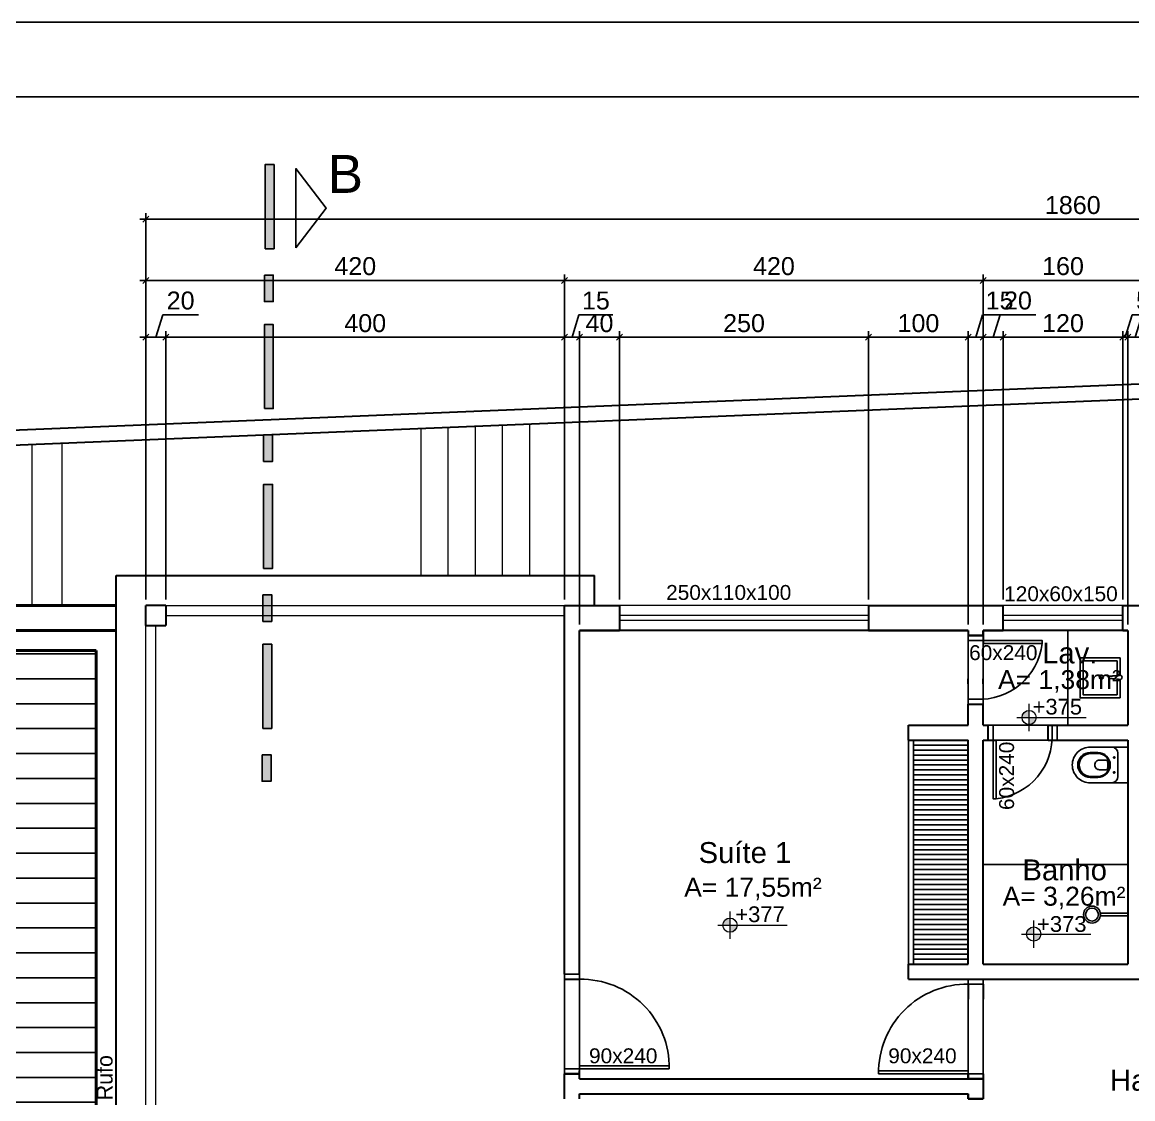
# Model space of a CAD drawing. Extents: x -165 to 197, y 154 to 653.
# Drawn here: x 35.22 to 46.36, y 422.94 to 433.74 of the extents above; entities that cross this region are included whole.
import ezdxf
from ezdxf.enums import TextEntityAlignment as Align

# ---------------------------------------------------------------- set-up
doc = ezdxf.new("R2010")
doc.units = 0
doc.header["$MEASUREMENT"] = 0
doc.header["$PDMODE"] = 3
doc.header["$PDSIZE"] = 0.1
doc.linetypes.add('DASHED', pattern=[15, 12, -3])
doc.layers.get('0').update_dxf_attribs({"linetype": 'CONTINUOUS'})
doc.layers.get('DEFPOINTS').update_dxf_attribs({"linetype": 'CONTINUOUS'})
for name, color, linetype, lineweight in [('AIT-ESQUADRIA 34', 252, 'CONTINUOUS', 15), ('AIT-PAREDE', 4, 'CONTINUOUS', 30), ('COTA de NIVEL', 12, 'CONTINUOUS', 20), ('hachura', 252, 'CONTINUOUS', 25), ('LAY-OUT', 251, 'CONTINUOUS', 25), ('LAYOUT', 251, 'CONTINUOUS', 25), ('LAYOUT FIXO', 251, 'CONTINUOUS', 25), ('PAREDES', 7, 'CONTINUOUS', 40), ('Telhado', 36, 'CONTINUOUS', 25), ('TEXTO-190', 190, 'CONTINUOUS', 20)]:
    doc.layers.add(name, color=color, linetype=linetype, lineweight=lineweight)
for name, color, linetype in [('AIT-PORTAS', 2, 'CONTINUOUS'), ('AIT-PRANCHA', 7, 'CONTINUOUS'), ('COTA', 1, 'CONTINUOUS'), ('LINHA CORTE', 7, 'CONTINUOUS'), ('MARGEM', 4, 'CONTINUOUS'), ('TEXTO', 190, 'CONTINUOUS'), ('TXT-LAYOUT', 192, 'CONTINUOUS')]:
    doc.layers.add(name, color=color, linetype=linetype)
doc.styles.add('ARIAL', font='ARIAL.TTF', dxfattribs={"height": 0.18})
doc.styles.add('cota25', font='ARIAL.TTF', dxfattribs={"height": 0.06})
doc.styles.add('PLANTA', font='stylu.ttf', dxfattribs={"height": 0.22})
doc.dimstyles.new('Copy of ISO-25', dxfattribs={"dimtxt": 0.18, "dimasz": 0.06, "dimexe": 0.06, "dimexo": 0.06, "dimgap": 0.05, "dimtad": 1, "dimdec": 0, "dimlfac": 100, "dimdsep": 46, "dimtxsty": 'ARIAL', "dimblk1": 'OBLIQUE', "dimblk2": 'OBLIQUE', "dimsah": 1, "dimcen": 2.5, "dimdle": 0.06, "dimclrd": 256, "dimclre": 256, "dimclrt": 256, "dimadec": 0, "dimazin": 0, "dimtfac": 1, "dimtdec": 0, "dimtmove": 1, "dimatfit": 3, "dimldrblk": 'OBLIQUE', "dimfxl": 0, "dimtolj": 1, "dimtzin": 0, "dimlwd": -1, "dimlwe": -1, "dimarcsym": 0})

# ---------------------------------------------------------------- blocks, each defined once
blk = doc.blocks.new('P12_p')
for points in [[(0.18, -0.373), (0.18, -0.005, 0.414214), (0.175, 0), (-0.175, 0, 0.414214), (-0.18, -0.005), (-0.18, -0.373)], [(0, -0.1), (-0.117, -0.1, 0.392054), (-0.18, -0.158)], [(0, -0.1), (0.117, -0.1, -0.392054), (0.18, -0.158)], [(0.18, -0.375, -0.417143), (0, -0.557, -0.417143), (-0.18, -0.375)]]:
    blk.add_lwpolyline(points, format="xyb")
at = {"linetype": 'DASHED', "ltscale": 0.24}
blk.add_lwpolyline([(0.048, -0.1), (0, -0.1)], dxfattribs=at)
for points in [[(0.125, -0.301), (0.125, -0.377, -0.414214), (0, -0.502, -0.414214), (-0.125, -0.377), (-0.125, -0.301, -0.414214), (0, -0.176, -0.414214)], [(0, -0.182, -0.001847), (0.001, -0.182, -0.412019), (0.115, -0.297), (0.115, -0.372, -0.414112), (0, -0.487, -0.414112), (-0.115, -0.372), (-0.115, -0.297, -0.412019), (-0.001, -0.182, -0.001847)], [(-0.075, -0.129, 1), (-0.075, -0.144, 1)], [(0, -0.199, 0.08973), (-0.048, -0.208), (-0.048, -0.284, 0.414214), (0, -0.332, 0.414214), (0.048, -0.284), (0.048, -0.208, 0.08973)], [(0.075, -0.129, 1), (0.075, -0.144, 1)]]:
    blk.add_lwpolyline(points, format="xyb", close=True)
blk = doc.blocks.new('CUBA QUA. 40cm')
at = {"layer": 'LAY-OUT'}
for p, q in [((639.742, 14.007), (639.743, 14.009)), ((639.743, 14.005), (639.742, 14.007)), ((639.743, 14.011), (639.743, 14.012)), ((639.743, 14.009), (639.743, 14.009)), ((639.743, 14.002), (639.743, 14.002)), ((639.744, 14.014), (639.745, 14.015)), ((639.745, 13.998), (639.744, 13.999)), ((639.746, 14.017), (639.746, 14.017)), ((639.746, 13.997), (639.746, 13.997)), ((639.747, 13.996), (639.747, 13.996)), ((639.748, 14.018), (639.748, 14.018)), ((639.752, 14.018), (639.753, 14.018)), ((639.754, 13.997), (639.752, 13.996)), ((639.752, 13.996), (639.752, 13.996)), ((639.753, 14.018), (639.754, 14.017)), ((639.754, 14.017), (639.754, 14.017)), ((639.754, 14.017), (639.755, 14.017)), ((639.756, 13.996), (639.754, 13.997)), ((639.754, 13.997), (639.754, 13.997)), ((639.756, 14.017), (639.756, 14.017)), ((639.756, 13.996), (639.756, 13.996)), ((639.758, 14.018), (639.758, 14.018)), ((639.758, 13.995), (639.758, 13.995)), ((639.761, 14.018), (639.763, 14.019)), ((639.763, 13.995), (639.761, 13.995)), ((639.763, 14.019), (639.769, 14.019)), ((639.768, 13.995), (639.763, 13.995)), ((639.775, 13.994), (639.768, 13.995)), ((639.769, 14.019), (639.776, 14.019)), ((639.784, 13.993), (639.775, 13.994)), ((639.776, 14.019), (639.784, 14.02)), ((639.784, 14.02), (639.792, 14.02)), ((639.792, 13.993), (639.784, 13.993)), ((639.792, 14.02), (639.802, 14.021)), ((639.802, 13.992), (639.792, 13.993)), ((639.802, 14.021), (639.815, 14.022)), ((639.814, 13.99), (639.802, 13.992)), ((639.827, 13.989), (639.814, 13.99)), ((639.815, 14.022), (639.828, 14.024)), ((639.837, 13.987), (639.827, 13.989)), ((639.828, 14.024), (639.837, 14.025)), ((639.837, 14.025), (639.848, 14.026)), ((639.848, 13.986), (639.837, 13.987)), ((639.848, 14.026), (639.856, 14.027)), ((639.856, 13.984), (639.848, 13.986))]:
    blk.add_line(p, q, dxfattribs=at)
for points in [[(639.856, 14.027), (639.856, 14.202), (639.456, 14.202), (639.456, 13.802), (639.856, 13.802), (639.856, 13.985)], [(639.826, 14.024), (639.826, 14.172), (639.486, 14.172), (639.486, 13.832), (639.826, 13.832), (639.826, 13.989)]]:
    blk.add_lwpolyline(points, dxfattribs=at)
blk.add_circle((639.668, 14.008), 0.0209, dxfattribs=at)
for centre, radius, start, end in [((639.757, 14.008), 0.0146, 159.1807, 164.1972), ((639.758, 14.007), 0.015, 164.1806, 174.4552), ((639.757, 14.006), 0.0147, 184.6276, 195.006), ((639.757, 14.005), 0.0146, 195.019, 199.9995), ((639.75, 14.011), 0.00701, 148.7578, 159.1795), ((639.75, 14.003), 0.00687, 200.0008, 210.5766), ((639.751, 14.012), 0.00716, 132.4881, 148.7917), ((639.751, 14.002), 0.00701, 210.5369, 227.0582), ((639.75, 14.013), 0.00548, 116.4847, 132.4805), ((639.75, 14.001), 0.00554, 227.0384, 242.8298), ((639.75, 14), 0.00495, 242.8246, 260.1139), ((639.75, 14.014), 0.00479, 98.6404, 116.4705), ((639.75, 14.014), 0.00461, 80.1072, 98.6409), ((639.75, 14), 0.00454, 260.1143, 278.9401), ((639.75, 14), 0.00495, 278.9431, 296.2272), ((639.75, 14.014), 0.00487, 62.553, 80.1151), ((640.12, 13.467), 0.66, 123.5309, 123.6357), ((639.757, 14.015), 0.00289, 102.0554, 123.5624), ((639.757, 13.998), 0.00293, 235.7925, 256.9976), ((639.761, 13.998), 0.0207, 99.0168, 102.056), ((639.761, 14.016), 0.0207, 256.9984, 260.0377), ((639.762, 13.999), 0.0199, 91.9728, 99.02), ((639.762, 14.015), 0.0196, 260.0346, 267.1922), ((639.856, 14.006), 0.0215, 270, 90)]:
    blk.add_arc(centre, radius, start, end, dxfattribs=at)
blk = doc.blocks.new('chuv')
for p, q in [((-0.275, 0.012), (0, 0.012)), ((-0.275, -0.014), (0, -0.014))]:
    blk.add_line(p, q)
for radius in [0.0851, 0.0651]:
    blk.add_circle((-0.359, 0), radius)
blk = doc.blocks.new('_OBLIQUE')
at = {"color": 0, "linetype": 'ByBlock'}
blk.add_line((-0.5, -0.5), (0.5, 0.5), dxfattribs=at)
blk = doc.blocks.new('*D164')
at = {"layer": 'COTA'}
for p, q in [((36.563, 430.582), (36.631, 430.808)), ((36.631, 430.808), (36.991, 430.808)), ((36.463, 427.95), (36.463, 430.642)), ((36.663, 427.95), (36.663, 430.642)), ((36.403, 430.582), (36.723, 430.582))]:
    blk.add_line(p, q, dxfattribs=at)
at = {"layer": 'DEFPOINTS', "color": 0}
for p in [(36.663, 430.582), (36.463, 427.89), (36.663, 427.89)]:
    blk.add_point(p, dxfattribs=at)
at = {"layer": 'COTA', "xscale": 0.06, "yscale": 0.06, "zscale": 0.06, "rotation": 180}
blk.add_blockref('_OBLIQUE', (36.463, 430.582), dxfattribs=at)
at = {"layer": 'COTA', "xscale": 0.06, "yscale": 0.06, "zscale": 0.06}
blk.add_blockref('_OBLIQUE', (36.663, 430.582), dxfattribs=at)
at = {"layer": 'COTA', "insert": (36.811, 430.95), "char_height": 0.18, "attachment_point": 5, "style": 'ARIAL'}
blk.add_mtext('\\A1;20', dxfattribs=at)
blk = doc.blocks.new('*D165')
at = {"layer": 'COTA'}
for p, q in [((36.663, 427.95), (36.663, 430.642)), ((40.663, 427.95), (40.663, 430.642)), ((36.603, 430.582), (40.723, 430.582))]:
    blk.add_line(p, q, dxfattribs=at)
at = {"layer": 'DEFPOINTS', "color": 0}
for p in [(40.663, 430.582), (36.663, 427.89), (40.663, 427.89)]:
    blk.add_point(p, dxfattribs=at)
at = {"layer": 'COTA', "xscale": 0.06, "yscale": 0.06, "zscale": 0.06, "rotation": 180}
blk.add_blockref('_OBLIQUE', (36.663, 430.582), dxfattribs=at)
at = {"layer": 'COTA', "xscale": 0.06, "yscale": 0.06, "zscale": 0.06}
blk.add_blockref('_OBLIQUE', (40.663, 430.582), dxfattribs=at)
at = {"layer": 'COTA', "insert": (38.663, 430.723), "char_height": 0.18, "attachment_point": 5, "style": 'ARIAL'}
blk.add_mtext('\\A1;400', dxfattribs=at)
blk = doc.blocks.new('*D166')
at = {"layer": 'COTA'}
for p, q in [((40.738, 430.582), (40.806, 430.808)), ((40.806, 430.808), (41.148, 430.808)), ((40.663, 428.332), (40.663, 430.642)), ((40.813, 428.082), (40.813, 430.642)), ((40.603, 430.582), (40.873, 430.582))]:
    blk.add_line(p, q, dxfattribs=at)
at = {"layer": 'DEFPOINTS', "color": 0}
for p in [(40.813, 430.582), (40.663, 428.272), (40.813, 428.022)]:
    blk.add_point(p, dxfattribs=at)
at = {"layer": 'COTA', "xscale": 0.06, "yscale": 0.06, "zscale": 0.06, "rotation": 180}
blk.add_blockref('_OBLIQUE', (40.663, 430.582), dxfattribs=at)
at = {"layer": 'COTA', "xscale": 0.06, "yscale": 0.06, "zscale": 0.06}
blk.add_blockref('_OBLIQUE', (40.813, 430.582), dxfattribs=at)
at = {"layer": 'COTA', "insert": (40.977, 430.95), "char_height": 0.18, "attachment_point": 5, "style": 'ARIAL'}
blk.add_mtext('\\A1;15', dxfattribs=at)
blk = doc.blocks.new('*D167')
at = {"layer": 'COTA'}
for p, q in [((40.813, 427.7), (40.813, 430.642)), ((41.213, 427.95), (41.213, 430.642)), ((40.753, 430.582), (41.273, 430.582))]:
    blk.add_line(p, q, dxfattribs=at)
at = {"layer": 'DEFPOINTS', "color": 0}
for p in [(41.213, 430.582), (41.213, 427.89), (40.813, 427.64)]:
    blk.add_point(p, dxfattribs=at)
at = {"layer": 'COTA', "xscale": 0.06, "yscale": 0.06, "zscale": 0.06, "rotation": 180}
blk.add_blockref('_OBLIQUE', (40.813, 430.582), dxfattribs=at)
at = {"layer": 'COTA', "xscale": 0.06, "yscale": 0.06, "zscale": 0.06}
blk.add_blockref('_OBLIQUE', (41.213, 430.582), dxfattribs=at)
at = {"layer": 'COTA', "insert": (41.013, 430.723), "char_height": 0.18, "attachment_point": 5, "style": 'ARIAL'}
blk.add_mtext('\\A1;40', dxfattribs=at)
blk = doc.blocks.new('*D168')
at = {"layer": 'COTA'}
for p, q in [((41.213, 427.95), (41.213, 430.642)), ((43.713, 427.95), (43.713, 430.642)), ((41.153, 430.582), (43.773, 430.582))]:
    blk.add_line(p, q, dxfattribs=at)
at = {"layer": 'DEFPOINTS', "color": 0}
for p in [(43.713, 430.582), (41.213, 427.89), (43.713, 427.89)]:
    blk.add_point(p, dxfattribs=at)
at = {"layer": 'COTA', "xscale": 0.06, "yscale": 0.06, "zscale": 0.06, "rotation": 180}
blk.add_blockref('_OBLIQUE', (41.213, 430.582), dxfattribs=at)
at = {"layer": 'COTA', "xscale": 0.06, "yscale": 0.06, "zscale": 0.06}
blk.add_blockref('_OBLIQUE', (43.713, 430.582), dxfattribs=at)
at = {"layer": 'COTA', "insert": (42.463, 430.723), "char_height": 0.18, "attachment_point": 5, "style": 'ARIAL'}
blk.add_mtext('\\A1;250', dxfattribs=at)
blk = doc.blocks.new('*D169')
at = {"layer": 'COTA'}
for p, q in [((43.713, 428.332), (43.713, 430.642)), ((44.713, 427.7), (44.713, 430.642)), ((43.653, 430.582), (44.773, 430.582))]:
    blk.add_line(p, q, dxfattribs=at)
at = {"layer": 'DEFPOINTS', "color": 0}
for p in [(44.713, 430.582), (43.713, 428.272), (44.713, 427.64)]:
    blk.add_point(p, dxfattribs=at)
at = {"layer": 'COTA', "xscale": 0.06, "yscale": 0.06, "zscale": 0.06, "rotation": 180}
blk.add_blockref('_OBLIQUE', (43.713, 430.582), dxfattribs=at)
at = {"layer": 'COTA', "xscale": 0.06, "yscale": 0.06, "zscale": 0.06}
blk.add_blockref('_OBLIQUE', (44.713, 430.582), dxfattribs=at)
at = {"layer": 'COTA', "insert": (44.213, 430.723), "char_height": 0.18, "attachment_point": 5, "style": 'ARIAL'}
blk.add_mtext('\\A1;100', dxfattribs=at)
blk = doc.blocks.new('*D170')
at = {"layer": 'COTA'}
for p, q in [((44.788, 430.582), (44.856, 430.808)), ((44.856, 430.808), (45.198, 430.808)), ((44.713, 427.7), (44.713, 430.642)), ((44.863, 427.7), (44.863, 430.642)), ((44.653, 430.582), (44.923, 430.582))]:
    blk.add_line(p, q, dxfattribs=at)
at = {"layer": 'DEFPOINTS', "color": 0}
for p in [(44.863, 430.582), (44.713, 427.64), (44.863, 427.64)]:
    blk.add_point(p, dxfattribs=at)
at = {"layer": 'COTA', "xscale": 0.06, "yscale": 0.06, "zscale": 0.06, "rotation": 180}
blk.add_blockref('_OBLIQUE', (44.713, 430.582), dxfattribs=at)
at = {"layer": 'COTA', "xscale": 0.06, "yscale": 0.06, "zscale": 0.06}
blk.add_blockref('_OBLIQUE', (44.863, 430.582), dxfattribs=at)
at = {"layer": 'COTA', "insert": (45.027, 430.95), "char_height": 0.18, "attachment_point": 5, "style": 'ARIAL'}
blk.add_mtext('\\A1;15', dxfattribs=at)
blk = doc.blocks.new('*D171')
at = {"layer": 'COTA'}
for p, q in [((44.963, 430.582), (45.031, 430.808)), ((45.031, 430.808), (45.391, 430.808)), ((44.863, 427.7), (44.863, 430.642)), ((45.063, 427.95), (45.063, 430.642)), ((44.803, 430.582), (45.123, 430.582))]:
    blk.add_line(p, q, dxfattribs=at)
at = {"layer": 'DEFPOINTS', "color": 0}
for p in [(45.063, 430.582), (45.063, 427.89), (44.863, 427.64)]:
    blk.add_point(p, dxfattribs=at)
at = {"layer": 'COTA', "xscale": 0.06, "yscale": 0.06, "zscale": 0.06, "rotation": 180}
blk.add_blockref('_OBLIQUE', (44.863, 430.582), dxfattribs=at)
at = {"layer": 'COTA', "xscale": 0.06, "yscale": 0.06, "zscale": 0.06}
blk.add_blockref('_OBLIQUE', (45.063, 430.582), dxfattribs=at)
at = {"layer": 'COTA', "insert": (45.211, 430.95), "char_height": 0.18, "attachment_point": 5, "style": 'ARIAL'}
blk.add_mtext('\\A1;20', dxfattribs=at)
blk = doc.blocks.new('*D172')
at = {"layer": 'COTA'}
for p, q in [((45.063, 428.332), (45.063, 430.642)), ((46.263, 427.95), (46.263, 430.642)), ((45.003, 430.582), (46.323, 430.582))]:
    blk.add_line(p, q, dxfattribs=at)
at = {"layer": 'DEFPOINTS', "color": 0}
for p in [(46.263, 430.582), (45.063, 428.272), (46.263, 427.89)]:
    blk.add_point(p, dxfattribs=at)
at = {"layer": 'COTA', "xscale": 0.06, "yscale": 0.06, "zscale": 0.06, "rotation": 180}
blk.add_blockref('_OBLIQUE', (45.063, 430.582), dxfattribs=at)
at = {"layer": 'COTA', "xscale": 0.06, "yscale": 0.06, "zscale": 0.06}
blk.add_blockref('_OBLIQUE', (46.263, 430.582), dxfattribs=at)
at = {"layer": 'COTA', "insert": (45.663, 430.723), "char_height": 0.18, "attachment_point": 5, "style": 'ARIAL'}
blk.add_mtext('\\A1;120', dxfattribs=at)
blk = doc.blocks.new('*D173')
at = {"layer": 'COTA'}
for p, q in [((46.288, 430.582), (46.356, 430.808)), ((46.356, 430.808), (46.575, 430.808)), ((46.263, 427.95), (46.263, 430.642)), ((46.313, 427.7), (46.313, 430.642)), ((46.263, 430.582), (46.203, 430.582)), ((46.263, 430.582), (46.313, 430.582)), ((46.263, 430.582), (46.313, 430.582)), ((46.313, 430.582), (46.373, 430.582))]:
    blk.add_line(p, q, dxfattribs=at)
at = {"layer": 'DEFPOINTS', "color": 0}
for p in [(46.313, 430.582), (46.263, 427.89), (46.313, 427.64)]:
    blk.add_point(p, dxfattribs=at)
at = {"layer": 'COTA', "xscale": 0.06, "yscale": 0.06, "zscale": 0.06}
blk.add_blockref('_OBLIQUE', (46.263, 430.582), dxfattribs=at)
at = {"layer": 'COTA', "xscale": 0.06, "yscale": 0.06, "zscale": 0.06, "rotation": 180}
blk.add_blockref('_OBLIQUE', (46.313, 430.582), dxfattribs=at)
at = {"layer": 'COTA', "insert": (46.466, 430.95), "char_height": 0.18, "attachment_point": 5, "style": 'ARIAL'}
blk.add_mtext('\\A1;5', dxfattribs=at)
blk = doc.blocks.new('*D174')
at = {"layer": 'COTA'}
for p, q in [((46.388, 430.582), (46.456, 430.808)), ((46.456, 430.808), (46.798, 430.808)), ((46.313, 427.7), (46.313, 430.642)), ((46.463, 427.95), (46.463, 430.642)), ((46.253, 430.582), (46.523, 430.582))]:
    blk.add_line(p, q, dxfattribs=at)
at = {"layer": 'DEFPOINTS', "color": 0}
for p in [(46.463, 430.582), (46.463, 427.89), (46.313, 427.64)]:
    blk.add_point(p, dxfattribs=at)
at = {"layer": 'COTA', "xscale": 0.06, "yscale": 0.06, "zscale": 0.06, "rotation": 180}
blk.add_blockref('_OBLIQUE', (46.313, 430.582), dxfattribs=at)
at = {"layer": 'COTA', "xscale": 0.06, "yscale": 0.06, "zscale": 0.06}
blk.add_blockref('_OBLIQUE', (46.463, 430.582), dxfattribs=at)
at = {"layer": 'COTA', "insert": (46.627, 430.95), "char_height": 0.18, "attachment_point": 5, "style": 'ARIAL'}
blk.add_mtext('\\A1;15', dxfattribs=at)
blk = doc.blocks.new('*D208')
at = {"layer": 'COTA'}
for p, q in [((36.463, 430.642), (36.463, 431.213)), ((40.663, 430.642), (40.663, 431.213)), ((36.403, 431.153), (40.723, 431.153))]:
    blk.add_line(p, q, dxfattribs=at)
at = {"layer": 'DEFPOINTS', "color": 0}
for p in [(40.663, 431.153), (36.463, 430.582), (40.663, 430.582)]:
    blk.add_point(p, dxfattribs=at)
at = {"layer": 'COTA', "xscale": 0.06, "yscale": 0.06, "zscale": 0.06, "rotation": 180}
blk.add_blockref('_OBLIQUE', (36.463, 431.153), dxfattribs=at)
at = {"layer": 'COTA', "xscale": 0.06, "yscale": 0.06, "zscale": 0.06}
blk.add_blockref('_OBLIQUE', (40.663, 431.153), dxfattribs=at)
at = {"layer": 'COTA', "insert": (38.563, 431.295), "char_height": 0.18, "attachment_point": 5, "style": 'ARIAL'}
blk.add_mtext('\\A1;420', dxfattribs=at)
blk = doc.blocks.new('*D209')
at = {"layer": 'COTA'}
for p, q in [((40.663, 430.642), (40.663, 431.213)), ((44.863, 430.642), (44.863, 431.213)), ((40.603, 431.153), (44.923, 431.153))]:
    blk.add_line(p, q, dxfattribs=at)
at = {"layer": 'DEFPOINTS', "color": 0}
for p in [(44.863, 431.153), (40.663, 430.582), (44.863, 430.582)]:
    blk.add_point(p, dxfattribs=at)
at = {"layer": 'COTA', "xscale": 0.06, "yscale": 0.06, "zscale": 0.06, "rotation": 180}
blk.add_blockref('_OBLIQUE', (40.663, 431.153), dxfattribs=at)
at = {"layer": 'COTA', "xscale": 0.06, "yscale": 0.06, "zscale": 0.06}
blk.add_blockref('_OBLIQUE', (44.863, 431.153), dxfattribs=at)
at = {"layer": 'COTA', "insert": (42.763, 431.295), "char_height": 0.18, "attachment_point": 5, "style": 'ARIAL'}
blk.add_mtext('\\A1;420', dxfattribs=at)
blk = doc.blocks.new('*D210')
at = {"layer": 'COTA'}
for p, q in [((44.863, 430.642), (44.863, 431.213)), ((46.463, 430.642), (46.463, 431.213)), ((44.803, 431.153), (46.523, 431.153))]:
    blk.add_line(p, q, dxfattribs=at)
at = {"layer": 'DEFPOINTS', "color": 0}
for p in [(46.463, 431.153), (44.863, 430.582), (46.463, 430.582)]:
    blk.add_point(p, dxfattribs=at)
at = {"layer": 'COTA', "xscale": 0.06, "yscale": 0.06, "zscale": 0.06, "rotation": 180}
blk.add_blockref('_OBLIQUE', (44.863, 431.153), dxfattribs=at)
at = {"layer": 'COTA', "xscale": 0.06, "yscale": 0.06, "zscale": 0.06}
blk.add_blockref('_OBLIQUE', (46.463, 431.153), dxfattribs=at)
at = {"layer": 'COTA', "insert": (45.663, 431.295), "char_height": 0.18, "attachment_point": 5, "style": 'ARIAL'}
blk.add_mtext('\\A1;160', dxfattribs=at)
blk = doc.blocks.new('*D214')
at = {"layer": 'COTA'}
for p, q in [((36.403, 431.767), (55.119, 431.767)), ((36.463, 431.213), (36.463, 431.827)), ((55.059, 431.213), (55.059, 431.827))]:
    blk.add_line(p, q, dxfattribs=at)
at = {"layer": 'DEFPOINTS', "color": 0}
for p in [(55.059, 431.767), (36.463, 431.153), (55.059, 431.153)]:
    blk.add_point(p, dxfattribs=at)
at = {"layer": 'COTA', "xscale": 0.06, "yscale": 0.06, "zscale": 0.06, "rotation": 180}
blk.add_blockref('_OBLIQUE', (36.463, 431.767), dxfattribs=at)
at = {"layer": 'COTA', "xscale": 0.06, "yscale": 0.06, "zscale": 0.06}
blk.add_blockref('_OBLIQUE', (55.059, 431.767), dxfattribs=at)
at = {"layer": 'COTA', "insert": (45.761, 431.908), "char_height": 0.18, "attachment_point": 5, "style": 'ARIAL'}
blk.add_mtext('\\A1;1860', dxfattribs=at)

msp = doc.modelspace()

# ---------------------------------------------------------------- hatches: boundary and pattern name
at = {"layer": 'COTA de NIVEL', "linetype": 'Continuous'}
h = msp.add_hatch(color=256, dxfattribs=at)
h.paths.add_polyline_path([(45.323, 426.766), (45.323, 426.837, 0.414214), (45.251, 426.766)])
h.paths.add_polyline_path([(45.323, 426.766), (45.323, 426.695, 0.414214), (45.394, 426.766)])
h = msp.add_hatch(color=256, dxfattribs=at)
h.paths.add_polyline_path([(42.322, 424.682), (42.322, 424.754, 0.414214), (42.251, 424.682)])
h.paths.add_polyline_path([(42.322, 424.682), (42.322, 424.611, 0.414214), (42.393, 424.682)])
h = msp.add_hatch(color=256, dxfattribs=at)
h.paths.add_polyline_path([(45.369, 424.593), (45.369, 424.664, 0.414214), (45.298, 424.593)])
h.paths.add_polyline_path([(45.369, 424.593), (45.369, 424.521, 0.414214), (45.44, 424.593)])
at = {"layer": 'hachura'}
h = msp.add_hatch(dxfattribs=at)
h.set_pattern_fill('_USER', color=256, scale=0.05, style=0, pattern_type=0)
h.set_pattern_definition([(0, (44.163067, 424.28982), (0, 0.05), [])])
h.paths.add_polyline_path([(44.713, 426.54), (44.163, 426.54), (44.163, 424.29), (44.713, 424.29)])
at = {"layer": 'LINHA CORTE'}
for points in [[(37.748, 431.471), (37.659, 431.471), (37.659, 432.315), (37.748, 432.315)], [(37.748, 431.47), (37.659, 431.47), (37.659, 432.314), (37.748, 432.314)], [(37.741, 430.94), (37.652, 430.94), (37.652, 431.207), (37.741, 431.207)], [(37.741, 430.94), (37.652, 430.94), (37.652, 431.207), (37.741, 431.207)], [(37.741, 429.866), (37.652, 429.866), (37.652, 430.71), (37.741, 430.71)], [(37.741, 429.866), (37.652, 429.866), (37.652, 430.71), (37.741, 430.71)], [(37.733, 429.336), (37.644, 429.336), (37.644, 429.602), (37.733, 429.602)], [(37.733, 428.261), (37.644, 428.261), (37.644, 429.105), (37.733, 429.105)], [(37.725, 427.731), (37.637, 427.731), (37.637, 427.998), (37.725, 427.998)], [(37.725, 426.657), (37.637, 426.657), (37.637, 427.501), (37.725, 427.501)], [(37.718, 426.127), (37.629, 426.127), (37.629, 426.393), (37.718, 426.393)]]:
    msp.add_hatch(color=256, dxfattribs=at).paths.add_polyline_path(points)
at = {"layer": 'Telhado'}
h = msp.add_hatch(dxfattribs=at)
h.set_pattern_fill('_USER', color=256, scale=0.25, style=0, pattern_type=0)
h.set_pattern_definition([(0, (32.44485, 418.15434), (0, 0.25), [])])
h.paths.add_polyline_path([(35.963, 427.44), (32.445, 427.44), (32.445, 418.154), (35.963, 418.154)])
h.paths.add_polyline_path([(33.128, 422.211), (32.706, 422.87), (33.128, 423.529)], flags=16)
h.paths.add_polyline_path([(33.328, 421.377), (33.328, 424.365), (34.372, 424.365), (34.372, 421.377)], flags=24)

# ---------------------------------------------------------------- linework, layer by layer
msp.add_lwpolyline([(9.416, 433.744), (72.416, 433.744), (72.416, 389.194), (9.416, 389.194)], close=True)
at = {"layer": 'AIT-ESQUADRIA 34', "color": 9}
for p, q in [((39.223, 428.19), (39.223, 429.665)), ((39.223, 428.19), (39.223, 429.665)), ((39.496, 428.19), (39.496, 429.676)), ((39.496, 428.19), (39.496, 429.676)), ((39.768, 428.19), (39.768, 429.687)), ((39.768, 428.19), (39.768, 429.687)), ((40.041, 428.19), (40.041, 429.702)), ((40.313, 428.19), (40.313, 429.713)), ((35.323, 427.89), (35.323, 429.505)), ((35.323, 427.89), (35.323, 429.505)), ((35.623, 427.89), (35.623, 429.52)), ((35.623, 427.89), (35.623, 429.52)), ((40.313, 428.19), (40.313, 429.279)), ((40.041, 428.19), (40.041, 429.268)), ((36.663, 427.89), (40.663, 427.89)), ((43.713, 427.89), (41.213, 427.89)), ((46.263, 427.89), (45.063, 427.89)), ((36.663, 427.79), (40.663, 427.79)), ((43.713, 427.79), (41.213, 427.79)), ((43.713, 427.74), (41.213, 427.74)), ((46.263, 427.79), (45.063, 427.79)), ((46.263, 427.74), (45.063, 427.74)), ((36.463, 423.165), (36.463, 427.69)), ((36.563, 423.165), (36.563, 427.69)), ((43.713, 427.64), (41.213, 427.64)), ((43.713, 427.64), (41.213, 427.64)), ((46.263, 427.64), (45.063, 427.64)), ((36.463, 418.09), (36.463, 423.165)), ((36.563, 418.09), (36.563, 423.165))]:
    msp.add_line(p, q, dxfattribs=at)
at = {"layer": 'AIT-PAREDE'}
for p, q in [((36.163, 428.19), (40.963, 428.19)), ((36.163, 417.59), (36.163, 428.19)), ((40.963, 427.89), (40.963, 428.19)), ((40.963, 427.89), (40.963, 428.19)), ((36.463, 427.69), (36.463, 427.89)), ((36.663, 427.89), (36.463, 427.89)), ((36.663, 427.89), (36.663, 427.69)), ((40.663, 424.19), (40.663, 427.89)), ((40.663, 427.89), (41.213, 427.89)), ((40.663, 424.19), (40.663, 427.89)), ((41.213, 427.89), (41.213, 427.64)), ((43.713, 427.89), (43.713, 427.64)), ((43.713, 427.89), (45.063, 427.89)), ((45.063, 427.64), (45.063, 427.89)), ((46.263, 427.89), (46.463, 427.89)), ((46.263, 427.64), (46.263, 427.89)), ((36.463, 427.69), (36.663, 427.69)), ((40.813, 427.64), (41.213, 427.64)), ((40.813, 424.19), (40.813, 427.64)), ((40.813, 424.19), (40.813, 427.64)), ((44.713, 427.64), (40.813, 427.64)), ((43.713, 427.64), (44.713, 427.64)), ((44.713, 427.64), (44.713, 427.59)), ((44.713, 427.64), (44.713, 427.59)), ((44.863, 427.64), (45.063, 427.64)), ((46.313, 427.64), (44.863, 427.64)), ((44.863, 427.64), (45.013, 427.64)), ((44.863, 427.59), (44.863, 427.64)), ((44.863, 427.64), (44.863, 427.59)), ((46.263, 427.64), (46.313, 427.64)), ((46.313, 427.64), (46.313, 426.69)), ((44.713, 427.59), (44.863, 427.59)), ((44.863, 427.59), (44.713, 427.59)), ((44.863, 427.59), (44.863, 427.51)), ((44.713, 427.104), (44.713, 427.154)), ((44.863, 427.104), (44.863, 427.154)), ((44.713, 426.69), (44.713, 426.9)), ((44.713, 426.9), (44.863, 426.9)), ((44.863, 426.69), (44.863, 426.9)), ((44.113, 426.69), (44.713, 426.69)), ((44.113, 426.54), (44.113, 426.69)), ((44.863, 426.69), (44.913, 426.69)), ((44.863, 426.69), (44.913, 426.69)), ((44.913, 426.54), (44.913, 426.69)), ((44.913, 426.54), (44.913, 426.69)), ((45.513, 426.69), (46.313, 426.69)), ((45.513, 426.54), (45.513, 426.69)), ((44.113, 426.54), (44.713, 426.54)), ((44.713, 424.29), (44.713, 426.54)), ((44.863, 426.54), (44.913, 426.54)), ((44.863, 424.29), (44.863, 426.54)), ((44.863, 426.54), (44.913, 426.54)), ((44.913, 426.54), (44.993, 426.54)), ((45.513, 426.54), (46.313, 426.54)), ((46.313, 426.54), (46.313, 424.29)), ((44.113, 424.29), (44.713, 424.29)), ((44.113, 424.14), (44.113, 424.29)), ((44.863, 424.29), (46.313, 424.29)), ((40.663, 424.14), (40.813, 424.14)), ((44.113, 424.14), (44.713, 424.14)), ((44.713, 424.14), (44.863, 424.14)), ((44.713, 424.09), (44.713, 423.94)), ((44.863, 424.14), (49.763, 424.14)), ((44.863, 424.09), (44.863, 423.94)), ((44.713, 423.99), (44.713, 423.94)), ((40.663, 423.19), (40.813, 423.19)), ((40.663, 422.94), (40.663, 423.19)), ((40.663, 422.94), (40.663, 423.19)), ((40.663, 423.19), (40.813, 423.19)), ((40.663, 423.19), (40.813, 423.19)), ((40.813, 423.19), (40.663, 423.19)), ((40.813, 423.14), (40.813, 423.22)), ((40.813, 423.14), (40.813, 423.19)), ((44.713, 423.14), (44.713, 423.19)), ((44.713, 423.14), (44.713, 423.19)), ((44.713, 423.19), (44.713, 423.14)), ((44.713, 423.19), (44.713, 423.14)), ((44.863, 423.19), (44.863, 422.94)), ((40.813, 423.14), (43.013, 423.14)), ((43.013, 423.14), (44.713, 423.14)), ((44.713, 423.14), (44.863, 423.14)), ((44.713, 423.14), (44.863, 423.14)), ((44.863, 423.14), (44.713, 423.14)), ((44.863, 423.14), (44.713, 423.14)), ((44.713, 423.14), (44.863, 423.14)), ((44.863, 423.14), (44.713, 423.14)), ((40.813, 422.99), (44.713, 422.99)), ((40.813, 422.94), (40.813, 422.99)), ((40.813, 422.94), (40.813, 422.99)), ((44.713, 422.99), (44.713, 422.94)), ((44.713, 422.94), (44.713, 422.99)), ((44.713, 422.94), (44.713, 422.99)), ((44.713, 422.94), (44.863, 422.94)), ((44.863, 422.94), (44.713, 422.94))]:
    msp.add_line(p, q, dxfattribs=at)
for points in [[(15.409, 428.839), (55.059, 430.47)], [(15.409, 428.689), (54.909, 430.314), (54.909, 415.297), (38.759, 416.059)]]:
    msp.add_lwpolyline(points, dxfattribs=at)
at = {"layer": 'AIT-PORTAS', "color": 9}
for p, q in [((44.863, 427.59), (44.713, 427.59)), ((44.713, 427.59), (44.713, 427.54)), ((44.863, 427.54), (44.713, 427.54)), ((44.713, 427.54), (44.713, 426.95)), ((44.863, 426.95), (44.863, 427.59)), ((44.863, 426.95), (44.713, 426.95)), ((44.713, 426.9), (44.713, 426.95)), ((44.863, 426.95), (44.863, 426.9)), ((44.863, 426.9), (44.713, 426.9)), ((44.913, 426.54), (44.913, 426.69)), ((44.913, 426.69), (44.963, 426.69)), ((44.963, 426.54), (44.963, 426.69)), ((44.963, 426.69), (45.553, 426.69)), ((45.553, 426.54), (45.553, 426.69)), ((45.603, 426.69), (45.553, 426.69)), ((45.603, 426.54), (45.603, 426.69)), ((45.553, 426.54), (44.913, 426.54)), ((45.553, 426.54), (45.603, 426.54)), ((40.813, 424.19), (40.663, 424.19)), ((40.663, 424.19), (40.663, 424.14)), ((40.663, 424.19), (40.663, 423.19)), ((40.663, 424.165), (40.663, 424.14)), ((40.813, 424.19), (40.813, 424.14)), ((40.663, 424.14), (40.813, 424.14)), ((40.813, 424.14), (40.663, 424.14)), ((40.663, 424.091), (40.663, 424.041)), ((40.813, 424.134), (40.813, 424.14)), ((40.813, 424.14), (40.813, 423.27)), ((44.713, 424.14), (44.713, 424.09)), ((44.863, 424.09), (44.713, 424.09)), ((44.713, 424.09), (44.863, 424.09)), ((44.713, 424.084), (44.713, 424.09)), ((44.713, 424.09), (44.713, 423.22)), ((44.863, 424.14), (44.863, 424.09)), ((44.863, 424.14), (44.863, 423.14)), ((44.863, 424.115), (44.863, 424.09)), ((44.863, 424.041), (44.863, 423.991)), ((40.813, 423.27), (40.813, 423.24)), ((40.813, 423.27), (41.713, 423.27)), ((41.713, 423.24), (41.713, 423.27)), ((40.663, 423.24), (41.713, 423.24)), ((40.663, 423.19), (40.813, 423.19)), ((40.813, 423.19), (40.813, 423.24)), ((44.713, 423.22), (43.813, 423.22)), ((43.813, 423.19), (43.813, 423.22)), ((44.863, 423.19), (43.813, 423.19)), ((44.713, 423.22), (44.713, 423.19)), ((44.713, 423.14), (44.713, 423.19))]:
    msp.add_line(p, q, dxfattribs=at)
for points in [[(45.453, 427.51), (45.453, 427.54), (44.863, 427.54), (44.863, 427.51)], [(44.993, 425.95), (44.963, 425.95), (44.963, 426.54), (44.993, 426.54)]]:
    msp.add_lwpolyline(points, close=True, dxfattribs=at)
for centre, radius, start, end in [((44.826, 427.58), 0.631, 266.5952, 353.6066), ((44.923, 426.577), 0.631, 276.3934, 3.4048), ((40.828, 423.255), 0.885, 359.029, 90.971), ((44.698, 423.205), 0.885, 89.029, 180.971)]:
    msp.add_arc(centre, radius, start, end, dxfattribs=at)
at = {"layer": 'AIT-PRANCHA'}
for p, q in [((44.113, 424.29), (44.113, 426.54)), ((44.163, 424.29), (44.163, 426.54))]:
    msp.add_line(p, q, dxfattribs=at)
at = {"layer": 'COTA de NIVEL', "linetype": 'Continuous'}
for p, q in [((45.32, 426.903, -823.468), (45.32, 426.629, -823.468)), ((45.201, 426.766, -823.468), (45.895, 426.766, -823.468)), ((42.319, 424.819), (42.319, 424.546)), ((45.366, 424.729, -823.468), (45.366, 424.456, -823.468)), ((42.2, 424.682), (42.895, 424.682)), ((45.247, 424.593, -823.468), (45.942, 424.593, -823.468))]:
    msp.add_line(p, q, dxfattribs=at)
for centre in [(45.323, 426.766, -823.468), (42.322, 424.682), (45.369, 424.593, -823.468)]:
    msp.add_circle(centre, 0.0713, dxfattribs=at)
at = {"layer": 'LAYOUT', "lineweight": -2, "ltscale": 0.01}
for p, q in [((45.713, 426.69), (45.713, 427.64)), ((45.713, 426.94), (45.713, 427.64)), ((44.863, 425.29), (46.313, 425.29))]:
    msp.add_line(p, q, dxfattribs=at)
at = {"layer": 'LINHA CORTE'}
for points in [[(37.659, 431.471), (37.659, 432.315), (37.748, 432.315), (37.748, 431.471)], [(37.659, 431.471), (37.659, 432.315), (37.748, 432.315), (37.748, 431.471)], [(37.968, 431.481), (37.968, 432.275), (38.272, 431.878)], [(37.652, 431.207), (37.652, 430.94), (37.741, 430.94), (37.741, 431.207)], [(37.652, 431.207), (37.652, 430.94), (37.741, 430.94), (37.741, 431.207)], [(37.652, 429.866), (37.652, 430.71), (37.741, 430.71), (37.741, 429.866)], [(37.644, 429.602), (37.644, 429.336), (37.733, 429.336), (37.733, 429.602)], [(37.644, 428.262), (37.644, 429.106), (37.733, 429.106), (37.733, 428.262)], [(37.637, 427.998), (37.637, 427.731), (37.725, 427.731), (37.725, 427.998)], [(37.637, 426.657), (37.637, 427.501), (37.725, 427.501), (37.725, 426.657)], [(37.629, 426.393), (37.629, 426.127), (37.718, 426.127), (37.718, 426.393)]]:
    msp.add_lwpolyline(points, close=True, dxfattribs=at)
at = {"layer": 'MARGEM'}
msp.add_lwpolyline([(11.291, 432.994), (71.666, 432.994), (71.666, 389.944), (11.291, 389.944)], close=True, dxfattribs=at)
at = {"layer": 'PAREDES', "ltscale": 10}
for p, q in [((27.783, 427.89), (36.163, 427.89)), ((36.163, 427.64), (32.439, 427.64)), ((35.963, 427.44), (32.239, 427.44)), ((35.963, 418.154), (35.963, 427.44))]:
    msp.add_line(p, q, dxfattribs=at)

# ---------------------------------------------------------------- block references
at = {"layer": 'LAYOUT', "lineweight": -2, "ltscale": 0.01, "rotation": 359.9999999999479}
msp.add_blockref('CUBA QUA. 40cm', (-593.621, 413.163), dxfattribs=at)
at = {"layer": 'LAYOUT', "lineweight": -2, "ltscale": 0.01, "xscale": -1, "rotation": 269.9999999999463}
msp.add_blockref('P12_p', (46.313, 426.29), dxfattribs=at)
at = {"layer": 'LAYOUT FIXO', "ltscale": 10, "xscale": -1, "rotation": 179.9999999999935}
msp.add_blockref('chuv', (46.313, 424.789), dxfattribs=at)

# ---------------------------------------------------------------- texts
at = {"layer": 'COTA de NIVEL', "linetype": 'Continuous', "style": 'ARIAL'}
for s, p in [('+375', (45.854, 426.954)), ('+377', (42.872, 424.871, 823.468)), ('+373', (45.899, 424.773))]:
    msp.add_text(s, height=0.1578, dxfattribs=at).set_placement(p, align=Align.TOP_RIGHT)
at = {"layer": 'TEXTO', "style": 'ARIAL'}
msp.add_text('B', height=0.381, dxfattribs=at).set_placement((38.286, 432.031))
for s, height, rotation, p in [('250x110x100', 0.14967, 360, (42.937, 428.096)), ('120x60x150', 0.1497, 360, (46.212, 428.083)), ('60x240', 0.1497, 360, (45.407, 427.492)), ('60x240', 0.1497, 90, (45.022, 426.524)), ('90x240', 0.1497, 360, (41.594, 423.446)), ('90x240', 0.1497, 360, (44.596, 423.446))]:
    msp.add_text(s, height=height, rotation=rotation, dxfattribs=at).set_placement(p, align=Align.TOP_RIGHT)
at = {"layer": 'TEXTO', "char_height": 0.19, "width": 8.59791, "attachment_point": 3, "style": 'ARIAL'}
for s, insert in [('{\\fArial|b0|i0|c238|p34;A= \\fArial|b0|i0|c186|p34;1\\fArial|b0|i0|c238|p34;,}38{\\fArial|b0|i0|c238|p34;m²}', (46.243, 427.242, -823.468)), ('{\\fArial|b0|i0|c238|p34;A= }17{\\fArial|b0|i0|c238|p34;,}55{\\fArial|b0|i0|c238|p34;m²}', (43.242, 425.158)), ('{\\fArial|b0|i0|c238|p34;A= }3{\\fArial|b0|i0|c238|p34;,}26{\\fArial|b0|i0|c238|p34;m²}', (46.289, 425.068, -823.468))]:
    msp.add_mtext(s, dxfattribs=dict(at, insert=insert))
at = {"layer": 'TEXTO-190', "char_height": 0.21, "attachment_point": 9, "style": 'cota25'}
for s, insert in [('Lav.', (46.008, 427.306)), ('Suíte 1', (42.937, 425.303)), ('Banho', (46.104, 425.129, 823.468)), ('Hall de Circulação', (48.515, 422.957))]:
    msp.add_mtext(s, dxfattribs=dict(at, insert=insert))
at = {"layer": 'TXT-LAYOUT', "insert": (36.049, 423.378), "char_height": 0.16031, "attachment_point": 6, "rotation": 90, "style": 'PLANTA'}
msp.add_mtext('{\\fCentury Gothic|b0|i0|c0|p34;Rufo}', dxfattribs=at)

# ---------------------------------------------------------------- dimensions: what is measured, and where the dimension line sits
at = {"layer": 'COTA'}
for base, p1, p2, picture, middle in [((55.059, 431.767), (36.463, 431.153), (55.059, 431.153), '*D214', (45.761, 431.908)), ((40.663, 431.153), (36.463, 430.582), (40.663, 430.582), '*D208', (38.563, 431.295)), ((44.863, 431.153), (40.663, 430.582), (44.863, 430.582), '*D209', (42.763, 431.295)), ((46.463, 431.153), (44.863, 430.582), (46.463, 430.582), '*D210', (45.663, 431.295)), ((36.663, 430.582), (36.463, 427.89), (36.663, 427.89), '*D164', (36.681, 430.95)), ((40.813, 430.582), (40.663, 428.272), (40.813, 428.022), '*D166', (40.856, 430.95)), ((44.863, 430.582), (44.713, 427.64), (44.863, 427.64), '*D170', (44.906, 430.95)), ((45.063, 430.582), (44.863, 427.64), (45.063, 427.89), '*D171', (45.081, 430.95)), ((46.313, 430.582), (46.263, 427.89), (46.313, 427.64), '*D173', (46.406, 430.95)), ((46.463, 430.582), (46.313, 427.64), (46.463, 427.89), '*D174', (46.506, 430.95)), ((40.663, 430.582), (36.663, 427.89), (40.663, 427.89), '*D165', (38.663, 430.723)), ((41.213, 430.582), (40.813, 427.64), (41.213, 427.89), '*D167', (41.013, 430.723)), ((43.713, 430.582), (41.213, 427.89), (43.713, 427.89), '*D168', (42.463, 430.723)), ((44.713, 430.582), (43.713, 428.272), (44.713, 427.64), '*D169', (44.213, 430.723)), ((46.263, 430.582), (45.063, 428.272), (46.263, 427.89), '*D172', (45.663, 430.723))]:
    dim = msp.add_linear_dim(base=base, p1=p1, p2=p2, dimstyle='Copy of ISO-25', dxfattribs=at)
    dim.commit()
    dim.dimension.update_dxf_attribs({"geometry": picture, "text_midpoint": middle})

doc.saveas('drawing.dxf')
